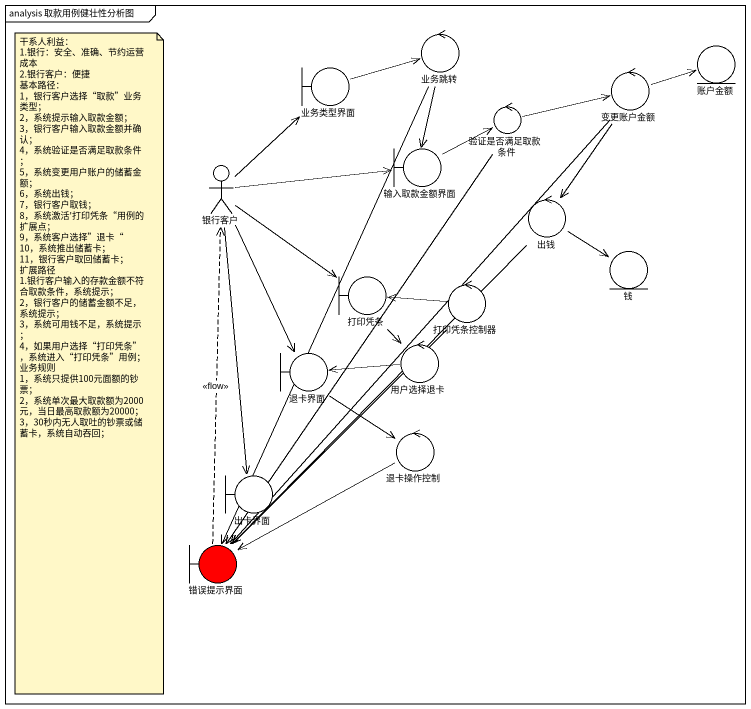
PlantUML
@startuml
mainframe analysis 取款用例健壮性分析图
control 业务跳转
boundary 业务类型界面
control 变更账户金额
entity 账户金额
control 验证是否满足取款条件
boundary 输入取款金额界面
actor 银行客户
control 出钱
entity 钱
boundary 打印凭条
control 打印凭条控制器
control 用户选择退卡
boundary 退卡界面
control 退卡操作控制
boundary 出卡界面
boundary 错误提示界面 #FF0000
业务跳转 --> 输入取款金额界面
业务跳转 --> 错误提示界面
业务类型界面 -right-> 业务跳转
变更账户金额 -right-> 账户金额
变更账户金额 --> 出钱
变更账户金额 --> 错误提示界面
验证是否满足取款条件 -right-> 变更账户金额
验证是否满足取款条件 --> 错误提示界面
输入取款金额界面 -right-> 验证是否满足取款条件
银行客户 -up-> 业务类型界面
银行客户 -right-> 输入取款金额界面
银行客户 --> 打印凭条
银行客户 --> 退卡界面
银行客户 --> 出卡界面
出钱 --> 钱
出钱 --> 错误提示界面
打印凭条 --> 用户选择退卡
打印凭条控制器 -left-> 打印凭条
打印凭条控制器 --> 错误提示界面
用户选择退卡 -left-> 退卡界面
退卡界面 --> 退卡操作控制
退卡操作控制 -left-> 错误提示界面
错误提示界面 .up.> 银行客户 : <<flow>>
note as N1
  干系人利益：
  1.银行：安全、准确、节约运营成本
  2.银行客户：便捷
  基本路径：
  1，银行客户选择“取款”业务类型；
  2，系统提示输入取款金额；
  3，银行客户输入取款金额并确认；
  4，系统验证是否满足取款条件；
  5，系统变更用户账户的储蓄金额；
  6，系统出钱；
  7，银行客户取钱；
  8，系统激活'打印凭条“用例的扩展点；
  9，系统客户选择”退卡“
  10，系统推出储蓄卡；
  11，银行客户取回储蓄卡；
  扩展路径
  1.银行客户输入的存款金额不符合取款条件，系统提示；
  2，银行客户的储蓄金额不足，系统提示；
  3，系统可用钱不足，系统提示；
  4，如果用户选择“打印凭条”，系统进入“打印凭条”用例；
  业务规则
  1，系统只提供100元面额的钞票；
  2，系统单次最大取款额为2000元，当日最高取款额为20000；
  3，30秒内无人取吐的钞票或储蓄卡，系统自动吞回；
end note
@enduml
